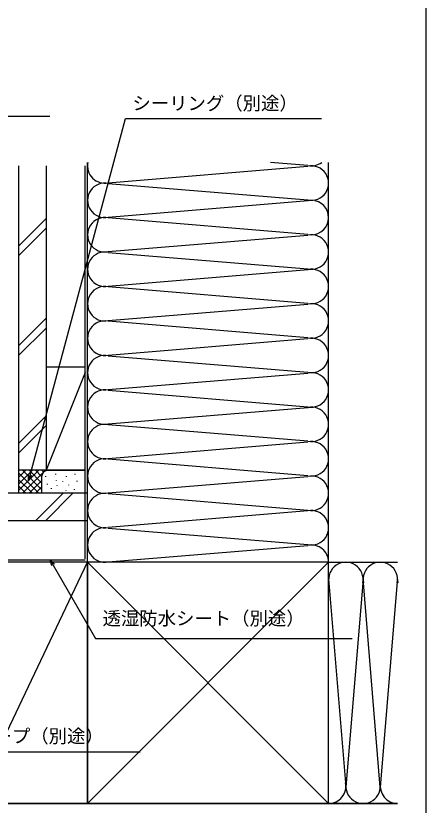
# Model space of a CAD drawing. Units: millimetres, scale not verified. Extents: x -525 to 525, y -783 to 778.
# Drawn here: x 346.2 to 525, y -58.5 to 285.1 of the extents above; entities that cross this region are included whole.
import ezdxf
from ezdxf.enums import TextEntityAlignment as Align

# ---------------------------------------------------------------- set-up
doc = ezdxf.new("R2010")
doc.units = ezdxf.units.MM
doc.header["$LTSCALE"] = 4
for name, color, linetype in [('0-7_YKK_D', 6, 'Continuous'), ('0-8_YKK_ZWAK', 7, 'Continuous'), ('0-9_YSS_K', 3, 'Continuous'), ('0-A_YSS_KE', 3, 'Continuous')]:
    doc.layers.add(name, color=color, linetype=linetype)
doc.styles.add('ＭＳ ゴシック', font='')
doc.styles.get('ＭＳ ゴシック').set_extended_font_data('MS Gothic')

msp = doc.modelspace()

# ---------------------------------------------------------------- linework, layer by layer
at = {"layer": '0-7_YKK_D'}
for points in [[(253.254, 72.868), (253.565, 75.399), (273.946, 241.391), (361.042, 241.391)], [(351.818, 82.759), (352.478, 85.222), (394.055, 240.391), (479.415, 240.391)], [(353.138, 85.046), (351.818, 82.759), (351.818, 85.399)], [(279.75, 48.295), (280.622, 45.899), (310.121, -35.148), (400.398, -35.148)], [(361.903, 45.745), (361.22, 48.295), (363.086, 46.428)], [(361.22, 48.295), (362.495, 46.087), (380.985, 14.06), (492.784, 14.06)]]:
    msp.add_lwpolyline(points, dxfattribs=at)
at = {"layer": '0-8_YKK_ZWAK'}
msp.add_lwpolyline([(-525, -782.7), (525, -782.7), (525, 747.3)], dxfattribs=at)
at = {"layer": '0-9_YSS_K'}
for p, q in [((377.5, 47.3), (377.5, 221.3)), ((473.468, 219.958), (457.224, 221.3)), ((482.5, 47.3), (482.5, 221.3)), ((386.532, 212.458), (473.468, 219.642)), ((386.532, 212.142), (473.468, 204.958)), ((386.532, 197.458), (475.306, 204.794)), ((347.5, 184.872), (359.5, 196.872)), ((473.468, 189.958), (386.532, 197.142)), ((347.5, 180.629), (359.5, 192.629)), ((386.532, 182.458), (473.468, 189.642)), ((386.532, 182.142), (473.468, 174.958)), ((386.532, 167.458), (475.306, 174.794)), ((473.468, 159.958), (386.532, 167.142)), ((386.532, 152.458), (473.468, 159.642)), ((347.5, 141.438), (359.5, 153.438)), ((473.468, 144.958), (386.532, 152.142)), ((347.5, 137.195), (359.5, 149.195)), ((386.532, 137.458), (473.468, 144.642)), ((386.532, 137.142), (473.468, 129.958)), ((359.5, 132.299), (376.5, 132.299)), ((359.5, 132.299), (359.5, 87.299)), ((377.5, 87.299), (377.5, 132.299)), ((376.5, 129.799), (359.5, 87.299)), ((386.532, 122.458), (473.468, 129.642)), ((386.532, 122.142), (473.468, 114.958)), ((386.532, 107.458), (475.306, 114.794)), ((347.5, 99.011), (359.5, 111.011)), ((347.5, 94.769), (359.5, 106.769)), ((473.468, 99.958), (386.532, 107.142)), ((386.532, 92.458), (473.468, 99.642)), ((473.468, 84.958), (386.532, 92.142)), ((347.5, 87.299), (347.5, 77.299)), ((360.5, 87.299), (347.5, 87.299)), ((347.5, 78.442), (356.358, 87.299)), ((347.5, 81.27), (353.529, 87.299)), ((347.5, 84.098), (350.701, 87.299)), ((347.5, 86.927), (347.873, 87.299)), ((356.358, 77.299), (347.5, 86.157)), ((349.186, 77.299), (359.186, 87.299)), ((357.5, 78.986), (349.186, 87.299)), ((357.5, 81.814), (352.015, 87.299)), ((357.518, 84.625), (354.843, 87.299)), ((358.466, 86.505), (357.672, 87.299)), ((359.5, 87.299), (376.5, 87.299)), ((376.5, 87.299), (360.5, 87.299)), ((353.529, 77.299), (347.5, 83.329)), ((352.015, 77.299), (357.5, 82.785)), ((357.5, 84.299), (357.5, 77.299)), ((359.328, 84.494), (359.328, 84.694)), ((363.667, 85.496), (363.667, 85.696)), ((364.001, 82.825), (364.001, 83.025)), ((368.341, 84.494), (368.341, 84.694)), ((372.182, 85.496), (372.182, 85.696)), ((373.014, 82.492), (373.014, 82.692)), ((386.532, 77.458), (473.468, 84.642)), ((350.701, 77.299), (347.5, 80.5)), ((354.843, 77.299), (357.5, 79.956)), ((359.995, 81.156), (359.995, 81.356)), ((361.826, 79.3), (361.826, 79.5)), ((364.335, 80.489), (364.335, 80.689)), ((366.794, 82.222), (366.794, 82.422)), ((369.342, 80.823), (369.342, 81.023)), ((371.849, 78.82), (371.849, 79.02)), ((347.873, 77.299), (347.5, 77.672)), ((354.895, 65.3), (366.895, 77.3)), ((359.138, 65.3), (371.138, 77.3)), ((368.255, 78.516), (368.255, 78.716)), ((386.532, 77.142), (473.468, 69.958)), ((473.468, 69.642), (386.532, 62.458)), ((386.532, 62.142), (473.468, 54.958)), ((386.532, 47.458), (473.468, 54.642)), ((327.5, -57.7), (377.5, 47.3)), ((377.5, -57.7), (482.5, 47.3)), ((377.5, 47.3), (482.5, -57.7)), ((482.5, 47.3), (512.5, 47.3)), ((482.506, 40.106), (489.842, -48.668)), ((497.342, 38.268), (490, -50.581)), ((505, -50.581), (497.658, 38.268)), ((512.39, 38.855), (505, -50.581)), ((482.5, -57.7), (512.5, -57.7))]:
    msp.add_line(p, q, dxfattribs=at)
for centre, radius, start, end in [((385, 219.8), 7.5, 168.45928, 281.78353), ((475, 227.3), 7.5, 258.21646, 306.87462), ((475, 212.3), 7.5, 258.21646, 101.78354), ((385, 204.8), 7.5, 78.21649, 281.78353), ((475, 197.3), 7.5, 258.21646, 77.74978), ((385, 189.8), 7.5, 78.21648, 281.78353), ((475, 182.3), 7.5, 258.21646, 101.78354), ((385, 174.8), 7.5, 78.21649, 281.78353), ((475, 167.3), 7.5, 258.21646, 101.78364), ((385, 159.8), 7.5, 78.21648, 281.78353), ((475, 152.3), 7.5, 258.21646, 101.78354), ((385, 144.8), 7.5, 78.21649, 281.78353), ((475, 137.3), 7.5, 258.21646, 101.78354), ((385, 129.8), 7.5, 78.21649, 281.78353), ((475, 122.3), 7.5, 258.21646, 101.78354), ((385, 114.8), 7.5, 78.21649, 281.78353), ((475, 107.3), 7.5, 258.21646, 101.78364), ((385, 99.8), 7.5, 78.21648, 281.78353), ((475, 92.3), 7.5, 258.21646, 101.78354), ((385, 84.8), 7.5, 78.21649, 281.78353), ((360.5, 84.299), 3, 90, 180), ((475, 77.3), 7.5, 258.21646, 101.78354), ((385, 69.8), 7.5, 78.21649, 281.78353), ((475, 62.3), 7.5, 258.21646, 101.78354), ((385, 54.8), 7.5, 78.21649, 281.78353), ((475, 47.3), 7.5, 0, 101.78354), ((490, 39.8), 7.5, 348.21668, 191.78379), ((505, 39.8), 7.5, 348.21668, 191.78379), ((520, 39.8), 7.5, 180, 191.78379), ((482.5, -50.2), 7.5, 270, 11.78354), ((497.5, -50.2), 7.5, 168.21646, 11.78354), ((512.5, -50.2), 7.5, 168.21646, 269.99999)]:
    msp.add_arc(centre, radius, start, end, dxfattribs=at)
at = {"layer": '0-A_YSS_KE'}
for p, q in [((347.5, 219.8), (347.5, 87.299)), ((376.5, 48.795), (376.5, 219.8)), ((377.5, 77.3), (256, 77.3)), ((322.995, 48.295), (376.5, 48.295)), ((377.5, -57.7), (377.5, 47.3)), ((512.5, -57.7), (215, -57.7))]:
    msp.add_line(p, q, dxfattribs=at)
for points in [[(359.5, 219.8), (359.5, 87.299), (347.5, 87.299)], [(377.5, 65.3), (256, 65.3), (256, 77.3)], [(377.5, 47.3), (327.5, 47.3), (327.5, -57.7), (377.5, -57.7)]]:
    msp.add_lwpolyline(points, dxfattribs=at)
msp.add_lwpolyline([(482.5, -57.7), (482.5, 47.3), (377.5, 47.3), (377.5, -57.7)], close=True, dxfattribs=at)

# ---------------------------------------------------------------- texts
at = {"layer": '0-7_YKK_D', "style": 'ＭＳ ゴシック'}
for s, p in [('シーリング（別途）', (397.06, 242.345)), ('透湿防水シート（別途）', (384.047, 18.175)), ('防水テープ（別途）', (312.58, -33.057))]:
    msp.add_text(s, height=5.865, dxfattribs=at).set_placement(p, align=Align.BOTTOM_LEFT)

doc.saveas('drawing.dxf')
